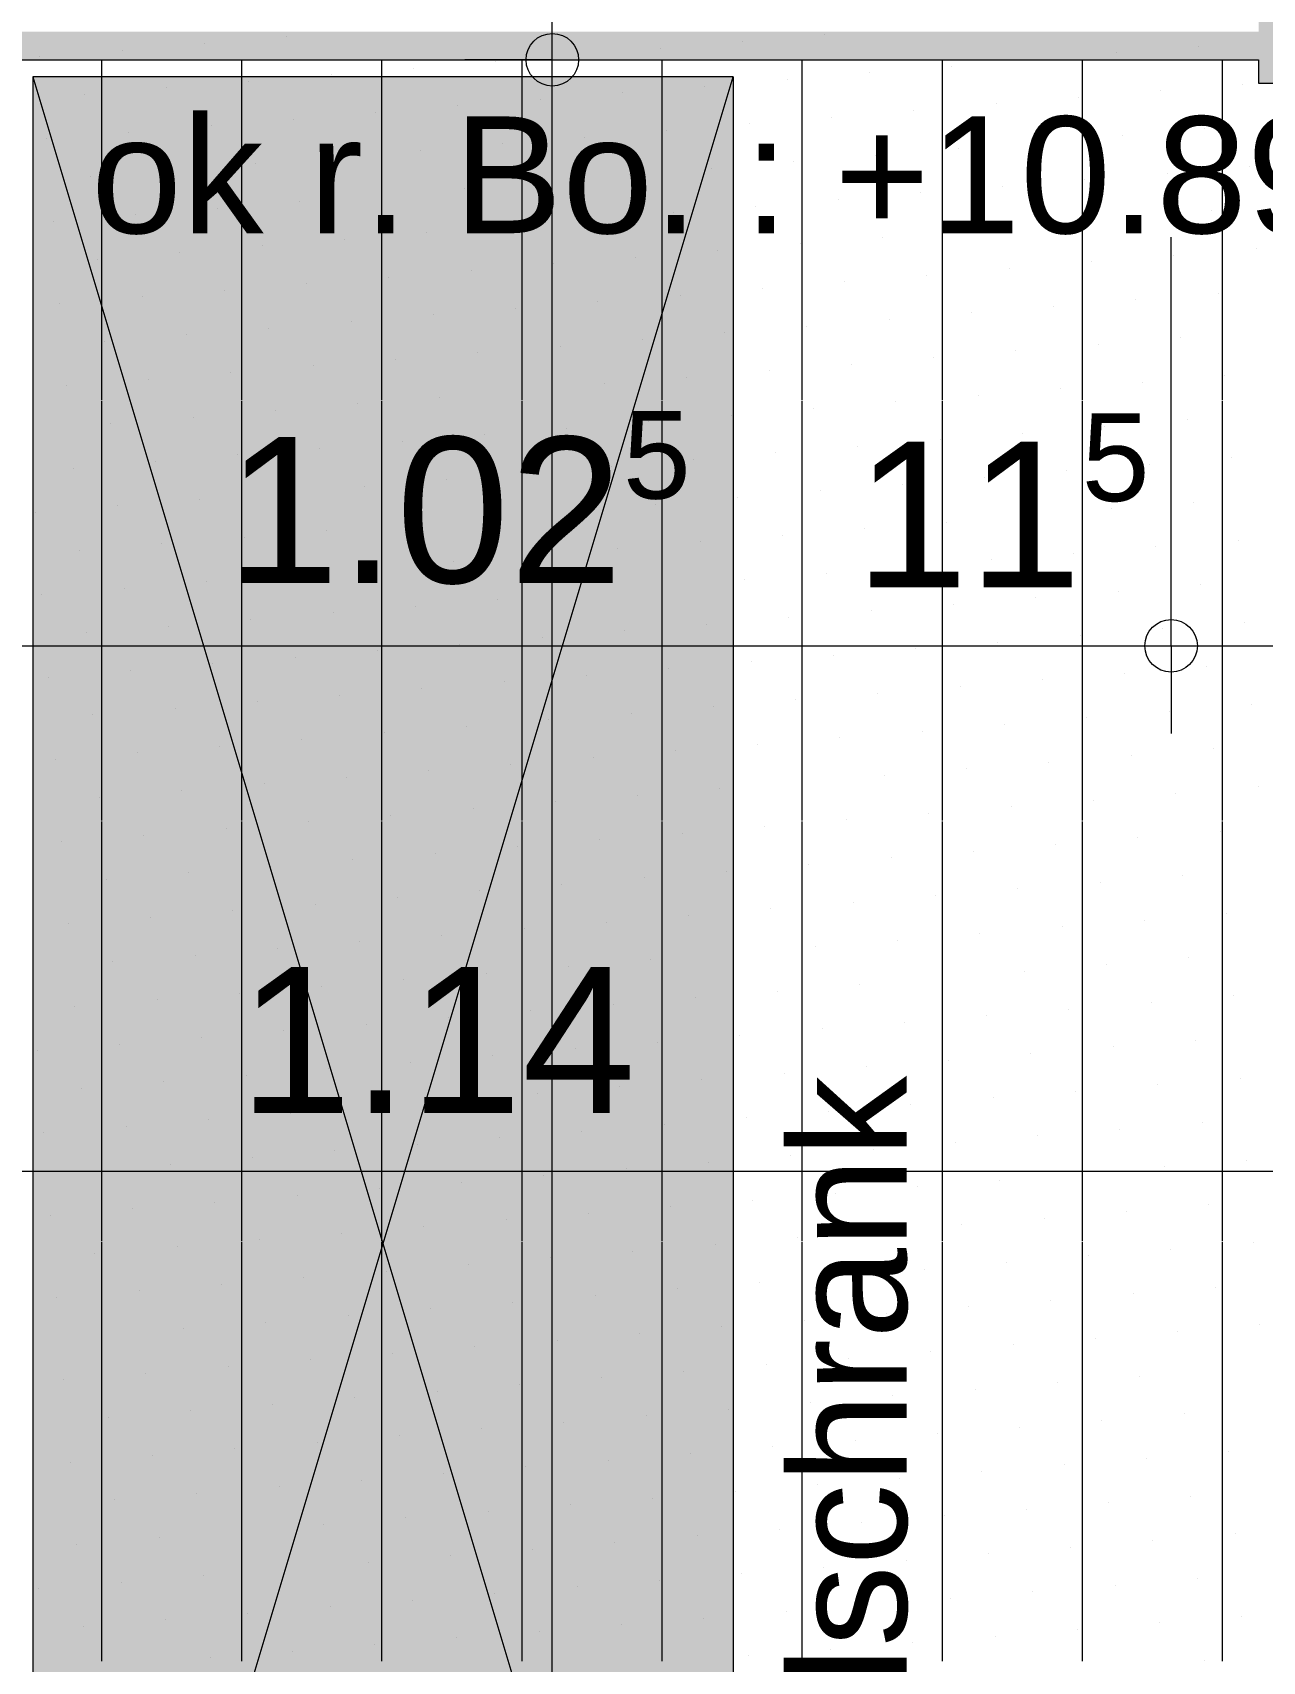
# Model space of a CAD drawing. Header units: metres. Extents: x 0.003 to 0.843, y 0.003 to 0.597.
# Drawn here: x 0.48136 to 0.50242, y 0.1702 to 0.1981 of the extents above; entities that cross this region are included whole.
import ezdxf

# ---------------------------------------------------------------- set-up
doc = ezdxf.new("R2010")
doc.units = ezdxf.units.M
doc.linetypes.add('AUSGEZOGEN', pattern=[0])
for name, color, linetype, lineweight in [('Allgemein', 7, 'AUSGEZOGEN', 18), ('Ausbau Raeume', 7, 'AUSGEZOGEN', 18), ('Deckendaemmung', 7, 'AUSGEZOGEN', 13), ('Metallbauarbeiten', 7, 'AUSGEZOGEN', 18), ('Text Koten', 7, 'AUSGEZOGEN', 25), ('Text Werkplan Ausfuehrung', 7, 'AUSGEZOGEN', 25), ('Werkplan- Ausfuehrungsmasse', 7, 'AUSGEZOGEN', 13)]:
    doc.layers.add(name, color=color, linetype=linetype, lineweight=lineweight)
doc.styles.add('ARIAL', font='ARIAL.TTF')

msp = doc.modelspace()

# ---------------------------------------------------------------- hatches: boundary and pattern name
at = {"layer": 'Allgemein', "linetype": 'AUSGEZOGEN', "lineweight": 13}
msp.add_hatch(color=32, dxfattribs=at).paths.add_polyline_path([(0.50316, 0.199397), (0.50316, 0.202171), (0.50236, 0.202171), (0.50236, 0.199397), (0.50236, 0.198597), (0.50236, 0.198117), (0.50236, 0.197637), (0.50236, 0.197237), (0.50316, 0.197237), (0.50316, 0.197637), (0.50316, 0.198117), (0.50316, 0.198597)])
h = msp.add_hatch(color=32, dxfattribs=at)
h.paths.add_polyline_path([(0.47636, 0.198117), (0.45436, 0.198117), (0.45436, 0.197637), (0.47636, 0.197637)])
h.paths.add_polyline_path([(0.62556, 0.198117), (0.62556, 0.197637), (0.63884, 0.197637), (0.63884, 0.198117)])
h.paths.add_polyline_path([(0.48036, 0.198117), (0.48036, 0.197637), (0.50236, 0.197637), (0.50236, 0.198117)])
h.paths.add_polyline_path([(0.38076, 0.198117), (0.38076, 0.197637), (0.39146, 0.197637), (0.39146, 0.198117)])
h.paths.add_polyline_path([(0.33116, 0.198117), (0.3174, 0.198117), (0.3174, 0.197637), (0.33116, 0.197637)])
h.paths.add_polyline_path([(0.57596, 0.198117), (0.56526, 0.198117), (0.56526, 0.197637), (0.57596, 0.197637)])
at = {"layer": 'Metallbauarbeiten', "linetype": 'AUSGEZOGEN', "lineweight": 13, "true_color": 0xe3e3e3}
msp.add_hatch(color=254, dxfattribs=at).paths.add_polyline_path([(0.49336, 0.197347), (0.48136, 0.197347), (0.48136, 0.157347), (0.49336, 0.157347)])

# ---------------------------------------------------------------- linework, layer by layer
at = {"layer": 'Allgemein', "color": 7, "linetype": 'AUSGEZOGEN', "lineweight": 13}
for p, q in [((0.48036, 0.197637), (0.50236, 0.197637)), ((0.50236, 0.197637), (0.50236, 0.197237)), ((0.50236, 0.197237), (0.50316, 0.197237))]:
    msp.add_line(p, q, dxfattribs=at)
at = {"layer": 'Ausbau Raeume', "color": 254, "linetype": 'AUSGEZOGEN', "lineweight": 18}
for p, q in [((0.482542, 0.191803), (0.482542, 0.197637)), ((0.484942, 0.191803), (0.484942, 0.197637)), ((0.487342, 0.191803), (0.487342, 0.197637)), ((0.489742, 0.191803), (0.489742, 0.197637)), ((0.492142, 0.191803), (0.492142, 0.197637)), ((0.494542, 0.191803), (0.494542, 0.197637)), ((0.496942, 0.191803), (0.496942, 0.197637)), ((0.499342, 0.191803), (0.499342, 0.197637)), ((0.501742, 0.191803), (0.501742, 0.197637)), ((0.482542, 0.184603), (0.482542, 0.191789)), ((0.484942, 0.184603), (0.484942, 0.191789)), ((0.487342, 0.184603), (0.487342, 0.191789)), ((0.489742, 0.184603), (0.489742, 0.191789)), ((0.492142, 0.184603), (0.492142, 0.191789)), ((0.494542, 0.184603), (0.494542, 0.191789)), ((0.496942, 0.184603), (0.496942, 0.191789)), ((0.499342, 0.184603), (0.499342, 0.191789)), ((0.501742, 0.184603), (0.501742, 0.191789)), ((0.482542, 0.177403), (0.482542, 0.184589)), ((0.484942, 0.177403), (0.484942, 0.184589)), ((0.487342, 0.177403), (0.487342, 0.184589)), ((0.489742, 0.177403), (0.489742, 0.184589)), ((0.492142, 0.177403), (0.492142, 0.184589)), ((0.494542, 0.177403), (0.494542, 0.184589)), ((0.496942, 0.177403), (0.496942, 0.184589)), ((0.499342, 0.177403), (0.499342, 0.184589)), ((0.501742, 0.177403), (0.501742, 0.184589)), ((0.482542, 0.170203), (0.482542, 0.177389)), ((0.484942, 0.170203), (0.484942, 0.177389)), ((0.487342, 0.170203), (0.487342, 0.177389)), ((0.489742, 0.170203), (0.489742, 0.177389)), ((0.492142, 0.170203), (0.492142, 0.177389)), ((0.494542, 0.170203), (0.494542, 0.177389)), ((0.496942, 0.170203), (0.496942, 0.177389)), ((0.499342, 0.170203), (0.499342, 0.177389)), ((0.501742, 0.170203), (0.501742, 0.177389))]:
    msp.add_line(p, q, dxfattribs=at)
at = {"layer": 'Deckendaemmung', "color": 211, "linetype": 'AUSGEZOGEN', "lineweight": 13, "true_color": 0xff70ff}
for p, q in [((0.484301, 0.197916), (0.484301, 0.197916)), ((0.485711, 0.198029), (0.485711, 0.198029)), ((0.49211, 0.197835), (0.49211, 0.197835)), ((0.493519, 0.197948), (0.493519, 0.197948)), ((0.494929, 0.198062), (0.494929, 0.198062)), ((0.501328, 0.197867), (0.501328, 0.197867)), ((0.481482, 0.197689), (0.481482, 0.197689)), ((0.482892, 0.197802), (0.482892, 0.197802)), ((0.489291, 0.197608), (0.489291, 0.197608)), ((0.4907, 0.197721), (0.4907, 0.197721)), ((0.4907, 0.197721), (0.4907, 0.197721)), ((0.498509, 0.19764), (0.498509, 0.19764)), ((0.499918, 0.197754), (0.499918, 0.197754)), ((0.486472, 0.197381), (0.486472, 0.197381)), ((0.487882, 0.197495), (0.487882, 0.197495)), ((0.494281, 0.1973), (0.494281, 0.1973)), ((0.49569, 0.197414), (0.49569, 0.197414)), ((0.4971, 0.197527), (0.4971, 0.197527)), ((0.482244, 0.197041), (0.482244, 0.197041)), ((0.483653, 0.197154), (0.483653, 0.197154)), ((0.483653, 0.197154), (0.483653, 0.197154)), ((0.485063, 0.197268), (0.485063, 0.197268)), ((0.491462, 0.197073), (0.491462, 0.197073)), ((0.492871, 0.197187), (0.492871, 0.197187)), ((0.49927, 0.196992), (0.49927, 0.196992)), ((0.50068, 0.197106), (0.50068, 0.197106)), ((0.502089, 0.197219), (0.502089, 0.197219)), ((0.487233, 0.196733), (0.487233, 0.196733)), ((0.488643, 0.196847), (0.488643, 0.196847)), ((0.490052, 0.19696), (0.490052, 0.19696)), ((0.496452, 0.196766), (0.496452, 0.196766)), ((0.497861, 0.196879), (0.497861, 0.196879)), ((0.484415, 0.196506), (0.484415, 0.196506)), ((0.485824, 0.19662), (0.485824, 0.19662)), ((0.493633, 0.196539), (0.493633, 0.196539)), ((0.495042, 0.196652), (0.495042, 0.196652)), ((0.501441, 0.196458), (0.501441, 0.196458)), ((0.481596, 0.19628), (0.481596, 0.19628)), ((0.483005, 0.196393), (0.483005, 0.196393)), ((0.489404, 0.196199), (0.489404, 0.196199)), ((0.490814, 0.196312), (0.490814, 0.196312)), ((0.492223, 0.196425), (0.492223, 0.196425)), ((0.498622, 0.196231), (0.498622, 0.196231)), ((0.500032, 0.196344), (0.500032, 0.196344)), ((0.486585, 0.195972), (0.486585, 0.195972)), ((0.487995, 0.196085), (0.487995, 0.196085)), ((0.494394, 0.195891), (0.494394, 0.195891)), ((0.495804, 0.196004), (0.495804, 0.196004)), ((0.497213, 0.196118), (0.497213, 0.196118)), ((0.482357, 0.195632), (0.482357, 0.195632)), ((0.483767, 0.195745), (0.483767, 0.195745)), ((0.485176, 0.195858), (0.485176, 0.195858)), ((0.491575, 0.195664), (0.491575, 0.195664)), ((0.492985, 0.195777), (0.492985, 0.195777)), ((0.500793, 0.195696), (0.500793, 0.195696)), ((0.502203, 0.19581), (0.502203, 0.19581)), ((0.487347, 0.195324), (0.487347, 0.195324)), ((0.488756, 0.195437), (0.488756, 0.195437)), ((0.490166, 0.19555), (0.490166, 0.19555)), ((0.496565, 0.195356), (0.496565, 0.195356)), ((0.497974, 0.195469), (0.497974, 0.195469)), ((0.499384, 0.195583), (0.499384, 0.195583)), ((0.484528, 0.195097), (0.484528, 0.195097)), ((0.485937, 0.19521), (0.485937, 0.19521)), ((0.493746, 0.195129), (0.493746, 0.195129)), ((0.495156, 0.195243), (0.495156, 0.195243)), ((0.501555, 0.195048), (0.501555, 0.195048)), ((0.481709, 0.19487), (0.481709, 0.19487)), ((0.483119, 0.194983), (0.483119, 0.194983)), ((0.489518, 0.194789), (0.489518, 0.194789)), ((0.490927, 0.194902), (0.490927, 0.194902)), ((0.492337, 0.195016), (0.492337, 0.195016)), ((0.498736, 0.194821), (0.498736, 0.194821)), ((0.500145, 0.194935), (0.500145, 0.194935)), ((0.486699, 0.194562), (0.486699, 0.194562)), ((0.488108, 0.194676), (0.488108, 0.194676)), ((0.494508, 0.194481), (0.494508, 0.194481)), ((0.495917, 0.194595), (0.495917, 0.194595)), ((0.497326, 0.194708), (0.497326, 0.194708)), ((0.497326, 0.194708), (0.497326, 0.194708)), ((0.482471, 0.194222), (0.482471, 0.194222)), ((0.48388, 0.194335), (0.48388, 0.194335)), ((0.485289, 0.194449), (0.485289, 0.194449)), ((0.491689, 0.194254), (0.491689, 0.194254)), ((0.493098, 0.194368), (0.493098, 0.194368)), ((0.500907, 0.194287), (0.500907, 0.194287)), ((0.502316, 0.1944), (0.502316, 0.1944)), ((0.48887, 0.194028), (0.48887, 0.194028)), ((0.490279, 0.194141), (0.490279, 0.194141)), ((0.490279, 0.194141), (0.490279, 0.194141)), ((0.496678, 0.193947), (0.496678, 0.193947)), ((0.498088, 0.19406), (0.498088, 0.19406)), ((0.499497, 0.194173), (0.499497, 0.194173)), ((0.484641, 0.193687), (0.484641, 0.193687)), ((0.486051, 0.193801), (0.486051, 0.193801)), ((0.48746, 0.193914), (0.48746, 0.193914)), ((0.493859, 0.19372), (0.493859, 0.19372)), ((0.495269, 0.193833), (0.495269, 0.193833)), ((0.481823, 0.193461), (0.481823, 0.193461)), ((0.483232, 0.193574), (0.483232, 0.193574)), ((0.483232, 0.193574), (0.483232, 0.193574)), ((0.489631, 0.19338), (0.489631, 0.19338)), ((0.491041, 0.193493), (0.491041, 0.193493)), ((0.49245, 0.193606), (0.49245, 0.193606)), ((0.498849, 0.193412), (0.498849, 0.193412)), ((0.500259, 0.193525), (0.500259, 0.193525)), ((0.501668, 0.193639), (0.501668, 0.193639)), ((0.486812, 0.193153), (0.486812, 0.193153)), ((0.488222, 0.193266), (0.488222, 0.193266)), ((0.49603, 0.193185), (0.49603, 0.193185)), ((0.49744, 0.193299), (0.49744, 0.193299)), ((0.482584, 0.192813), (0.482584, 0.192813)), ((0.483993, 0.192926), (0.483993, 0.192926)), ((0.485403, 0.193039), (0.485403, 0.193039)), ((0.491802, 0.192845), (0.491802, 0.192845)), ((0.493211, 0.192958), (0.493211, 0.192958)), ((0.494621, 0.193072), (0.494621, 0.193072)), ((0.50102, 0.192877), (0.50102, 0.192877)), ((0.488983, 0.192618), (0.488983, 0.192618)), ((0.490393, 0.192732), (0.490393, 0.192732)), ((0.496792, 0.192537), (0.496792, 0.192537)), ((0.498201, 0.192651), (0.498201, 0.192651)), ((0.499611, 0.192764), (0.499611, 0.192764)), ((0.484755, 0.192278), (0.484755, 0.192278)), ((0.486164, 0.192391), (0.486164, 0.192391)), ((0.487574, 0.192505), (0.487574, 0.192505)), ((0.493973, 0.19231), (0.493973, 0.19231)), ((0.495382, 0.192424), (0.495382, 0.192424)), ((0.481936, 0.192051), (0.481936, 0.192051)), ((0.483345, 0.192165), (0.483345, 0.192165)), ((0.489745, 0.19197), (0.489745, 0.19197)), ((0.491154, 0.192084), (0.491154, 0.192084)), ((0.492563, 0.192197), (0.492563, 0.192197)), ((0.498963, 0.192003), (0.498963, 0.192003)), ((0.500372, 0.192116), (0.500372, 0.192116)), ((0.501782, 0.192229), (0.501782, 0.192229)), ((0.486926, 0.191743), (0.486926, 0.191743)), ((0.488335, 0.191857), (0.488335, 0.191857)), ((0.496144, 0.191776), (0.496144, 0.191776)), ((0.497553, 0.191889), (0.497553, 0.191889)), ((0.484107, 0.191517), (0.484107, 0.191517)), ((0.485516, 0.19163), (0.485516, 0.19163)), ((0.491915, 0.191436), (0.491915, 0.191436)), ((0.493325, 0.191549), (0.493325, 0.191549)), ((0.494734, 0.191662), (0.494734, 0.191662)), ((0.501134, 0.191468), (0.501134, 0.191468)), ((0.482697, 0.191403), (0.482697, 0.191403)), ((0.489097, 0.191209), (0.489097, 0.191209)), ((0.490506, 0.191322), (0.490506, 0.191322)), ((0.498315, 0.191241), (0.498315, 0.191241)), ((0.498315, 0.191241), (0.498315, 0.191241)), ((0.499724, 0.191355), (0.499724, 0.191355)), ((0.484868, 0.190869), (0.484868, 0.190869)), ((0.486278, 0.190982), (0.486278, 0.190982)), ((0.487687, 0.191095), (0.487687, 0.191095)), ((0.494086, 0.190901), (0.494086, 0.190901)), ((0.495496, 0.191014), (0.495496, 0.191014)), ((0.496905, 0.191128), (0.496905, 0.191128)), ((0.482049, 0.190642), (0.482049, 0.190642)), ((0.483459, 0.190755), (0.483459, 0.190755)), ((0.491267, 0.190674), (0.491267, 0.190674)), ((0.491267, 0.190674), (0.491267, 0.190674)), ((0.492677, 0.190788), (0.492677, 0.190788)), ((0.499076, 0.190593), (0.499076, 0.190593)), ((0.500486, 0.190707), (0.500486, 0.190707)), ((0.501895, 0.19082), (0.501895, 0.19082)), ((0.487039, 0.190334), (0.487039, 0.190334)), ((0.488449, 0.190447), (0.488449, 0.190447)), ((0.489858, 0.190561), (0.489858, 0.190561)), ((0.496257, 0.190366), (0.496257, 0.190366)), ((0.497667, 0.19048), (0.497667, 0.19048)), ((0.48422, 0.190107), (0.48422, 0.190107)), ((0.48422, 0.190107), (0.48422, 0.190107)), ((0.48563, 0.190221), (0.48563, 0.190221)), ((0.492029, 0.190026), (0.492029, 0.190026)), ((0.493438, 0.19014), (0.493438, 0.19014)), ((0.494848, 0.190253), (0.494848, 0.190253)), ((0.501247, 0.190059), (0.501247, 0.190059)), ((0.481401, 0.18988), (0.481401, 0.18988)), ((0.482811, 0.189994), (0.482811, 0.189994)), ((0.48921, 0.189799), (0.48921, 0.189799)), ((0.490619, 0.189913), (0.490619, 0.189913)), ((0.498428, 0.189832), (0.498428, 0.189832)), ((0.499837, 0.189945), (0.499837, 0.189945)), ((0.484982, 0.189459), (0.484982, 0.189459)), ((0.486391, 0.189573), (0.486391, 0.189573)), ((0.4878, 0.189686), (0.4878, 0.189686)), ((0.4942, 0.189491), (0.4942, 0.189491)), ((0.495609, 0.189605), (0.495609, 0.189605)), ((0.497019, 0.189718), (0.497019, 0.189718)), ((0.482163, 0.189232), (0.482163, 0.189232)), ((0.483572, 0.189346), (0.483572, 0.189346)), ((0.491381, 0.189265), (0.491381, 0.189265)), ((0.49279, 0.189378), (0.49279, 0.189378)), ((0.499189, 0.189184), (0.499189, 0.189184)), ((0.500599, 0.189297), (0.500599, 0.189297)), ((0.502008, 0.18941), (0.502008, 0.18941)), ((0.487152, 0.188924), (0.487152, 0.188924)), ((0.488562, 0.189038), (0.488562, 0.189038)), ((0.489971, 0.189151), (0.489971, 0.189151)), ((0.496371, 0.188957), (0.496371, 0.188957)), ((0.49778, 0.18907), (0.49778, 0.18907)), ((0.484334, 0.188698), (0.484334, 0.188698)), ((0.485743, 0.188811), (0.485743, 0.188811)), ((0.493552, 0.18873), (0.493552, 0.18873)), ((0.494961, 0.188843), (0.494961, 0.188843)), ((0.50136, 0.188649), (0.50136, 0.188649)), ((0.481515, 0.188471), (0.481515, 0.188471)), ((0.482924, 0.188584), (0.482924, 0.188584)), ((0.489323, 0.18839), (0.489323, 0.18839)), ((0.490733, 0.188503), (0.490733, 0.188503)), ((0.492142, 0.188617), (0.492142, 0.188617)), ((0.498541, 0.188422), (0.498541, 0.188422)), ((0.499951, 0.188536), (0.499951, 0.188536)), ((0.486504, 0.188163), (0.486504, 0.188163)), ((0.487914, 0.188276), (0.487914, 0.188276)), ((0.494313, 0.188082), (0.494313, 0.188082)), ((0.495723, 0.188195), (0.495723, 0.188195)), ((0.497132, 0.188309), (0.497132, 0.188309)), ((0.482276, 0.187823), (0.482276, 0.187823)), ((0.483686, 0.187936), (0.483686, 0.187936)), ((0.485095, 0.18805), (0.485095, 0.18805)), ((0.491494, 0.187855), (0.491494, 0.187855)), ((0.492904, 0.187969), (0.492904, 0.187969)), ((0.500712, 0.187888), (0.500712, 0.187888)), ((0.502122, 0.188001), (0.502122, 0.188001)), ((0.487266, 0.187515), (0.487266, 0.187515)), ((0.488675, 0.187628), (0.488675, 0.187628)), ((0.490085, 0.187742), (0.490085, 0.187742)), ((0.496484, 0.187547), (0.496484, 0.187547)), ((0.497893, 0.187661), (0.497893, 0.187661)), ((0.497893, 0.187661), (0.497893, 0.187661)), ((0.499303, 0.187774), (0.499303, 0.187774)), ((0.484447, 0.187288), (0.484447, 0.187288)), ((0.485856, 0.187402), (0.485856, 0.187402)), ((0.493665, 0.187321), (0.493665, 0.187321)), ((0.495075, 0.187434), (0.495075, 0.187434)), ((0.501474, 0.18724), (0.501474, 0.18724)), ((0.481628, 0.187061), (0.481628, 0.187061)), ((0.483038, 0.187175), (0.483038, 0.187175)), ((0.489437, 0.18698), (0.489437, 0.18698)), ((0.490846, 0.187094), (0.490846, 0.187094)), ((0.490846, 0.187094), (0.490846, 0.187094)), ((0.492256, 0.187207), (0.492256, 0.187207)), ((0.498655, 0.187013), (0.498655, 0.187013)), ((0.500064, 0.187126), (0.500064, 0.187126)), ((0.486618, 0.186754), (0.486618, 0.186754)), ((0.488027, 0.186867), (0.488027, 0.186867)), ((0.494427, 0.186673), (0.494427, 0.186673)), ((0.495836, 0.186786), (0.495836, 0.186786)), ((0.497245, 0.186899), (0.497245, 0.186899)), ((0.48239, 0.186413), (0.48239, 0.186413)), ((0.483799, 0.186527), (0.483799, 0.186527)), ((0.483799, 0.186527), (0.483799, 0.186527)), ((0.485208, 0.18664), (0.485208, 0.18664)), ((0.491608, 0.186446), (0.491608, 0.186446)), ((0.493017, 0.186559), (0.493017, 0.186559)), ((0.500826, 0.186478), (0.500826, 0.186478)), ((0.502235, 0.186592), (0.502235, 0.186592)), ((0.488789, 0.186219), (0.488789, 0.186219)), ((0.490198, 0.186332), (0.490198, 0.186332)), ((0.496597, 0.186138), (0.496597, 0.186138)), ((0.498007, 0.186251), (0.498007, 0.186251)), ((0.499416, 0.186365), (0.499416, 0.186365)), ((0.48456, 0.185879), (0.48456, 0.185879)), ((0.48597, 0.185992), (0.48597, 0.185992)), ((0.487379, 0.186106), (0.487379, 0.186106)), ((0.493778, 0.185911), (0.493778, 0.185911)), ((0.495188, 0.186025), (0.495188, 0.186025)), ((0.501587, 0.18583), (0.501587, 0.18583)), ((0.481741, 0.185652), (0.481741, 0.185652)), ((0.483151, 0.185765), (0.483151, 0.185765)), ((0.48955, 0.185571), (0.48955, 0.185571)), ((0.49096, 0.185684), (0.49096, 0.185684)), ((0.492369, 0.185798), (0.492369, 0.185798)), ((0.498768, 0.185603), (0.498768, 0.185603)), ((0.500178, 0.185717), (0.500178, 0.185717)), ((0.486731, 0.185344), (0.486731, 0.185344)), ((0.488141, 0.185458), (0.488141, 0.185458)), ((0.495949, 0.185377), (0.495949, 0.185377)), ((0.497359, 0.18549), (0.497359, 0.18549)), ((0.482503, 0.185004), (0.482503, 0.185004)), ((0.483912, 0.185117), (0.483912, 0.185117)), ((0.485322, 0.185231), (0.485322, 0.185231)), ((0.491721, 0.185036), (0.491721, 0.185036)), ((0.49313, 0.18515), (0.49313, 0.18515)), ((0.49454, 0.185263), (0.49454, 0.185263)), ((0.500939, 0.185069), (0.500939, 0.185069)), ((0.502349, 0.185182), (0.502349, 0.185182)), ((0.488902, 0.18481), (0.488902, 0.18481)), ((0.490312, 0.184923), (0.490312, 0.184923)), ((0.496711, 0.184729), (0.496711, 0.184729)), ((0.49812, 0.184842), (0.49812, 0.184842)), ((0.49953, 0.184955), (0.49953, 0.184955)), ((0.484674, 0.184469), (0.484674, 0.184469)), ((0.486083, 0.184583), (0.486083, 0.184583)), ((0.487493, 0.184696), (0.487493, 0.184696)), ((0.493892, 0.184502), (0.493892, 0.184502)), ((0.495301, 0.184615), (0.495301, 0.184615)), ((0.481855, 0.184243), (0.481855, 0.184243)), ((0.483264, 0.184356), (0.483264, 0.184356)), ((0.489664, 0.184162), (0.489664, 0.184162)), ((0.491073, 0.184275), (0.491073, 0.184275)), ((0.492482, 0.184388), (0.492482, 0.184388)), ((0.498882, 0.184194), (0.498882, 0.184194)), ((0.498882, 0.184194), (0.498882, 0.184194)), ((0.500291, 0.184307), (0.500291, 0.184307)), ((0.501701, 0.184421), (0.501701, 0.184421)), ((0.486845, 0.183935), (0.486845, 0.183935)), ((0.488254, 0.184048), (0.488254, 0.184048)), ((0.496063, 0.183967), (0.496063, 0.183967)), ((0.497472, 0.184081), (0.497472, 0.184081)), ((0.484026, 0.183708), (0.484026, 0.183708)), ((0.485435, 0.183821), (0.485435, 0.183821)), ((0.491834, 0.183627), (0.491834, 0.183627)), ((0.491834, 0.183627), (0.491834, 0.183627)), ((0.493244, 0.18374), (0.493244, 0.18374)), ((0.494653, 0.183854), (0.494653, 0.183854)), ((0.501053, 0.183659), (0.501053, 0.183659)), ((0.482616, 0.183595), (0.482616, 0.183595)), ((0.489016, 0.1834), (0.489016, 0.1834)), ((0.490425, 0.183514), (0.490425, 0.183514)), ((0.496824, 0.183319), (0.496824, 0.183319)), ((0.498234, 0.183432), (0.498234, 0.183432)), ((0.499643, 0.183546), (0.499643, 0.183546)), ((0.484787, 0.18306), (0.484787, 0.18306)), ((0.484787, 0.18306), (0.484787, 0.18306)), ((0.486197, 0.183173), (0.486197, 0.183173)), ((0.487606, 0.183287), (0.487606, 0.183287)), ((0.494005, 0.183092), (0.494005, 0.183092)), ((0.495415, 0.183206), (0.495415, 0.183206)), ((0.481968, 0.182833), (0.481968, 0.182833)), ((0.483378, 0.182947), (0.483378, 0.182947)), ((0.491186, 0.182865), (0.491186, 0.182865)), ((0.492596, 0.182979), (0.492596, 0.182979)), ((0.498995, 0.182784), (0.498995, 0.182784)), ((0.500404, 0.182898), (0.500404, 0.182898)), ((0.501814, 0.183011), (0.501814, 0.183011)), ((0.486958, 0.182525), (0.486958, 0.182525)), ((0.488368, 0.182639), (0.488368, 0.182639)), ((0.489777, 0.182752), (0.489777, 0.182752)), ((0.496176, 0.182558), (0.496176, 0.182558)), ((0.497586, 0.182671), (0.497586, 0.182671)), ((0.484139, 0.182298), (0.484139, 0.182298)), ((0.485549, 0.182412), (0.485549, 0.182412)), ((0.491948, 0.182217), (0.491948, 0.182217)), ((0.493357, 0.182331), (0.493357, 0.182331)), ((0.494767, 0.182444), (0.494767, 0.182444)), ((0.501166, 0.18225), (0.501166, 0.18225)), ((0.48273, 0.182185), (0.48273, 0.182185)), ((0.489129, 0.181991), (0.489129, 0.181991)), ((0.490538, 0.182104), (0.490538, 0.182104)), ((0.498347, 0.182023), (0.498347, 0.182023)), ((0.499756, 0.182136), (0.499756, 0.182136)), ((0.484901, 0.18165), (0.484901, 0.18165)), ((0.48631, 0.181764), (0.48631, 0.181764)), ((0.487719, 0.181877), (0.487719, 0.181877)), ((0.494119, 0.181683), (0.494119, 0.181683)), ((0.495528, 0.181796), (0.495528, 0.181796)), ((0.496938, 0.18191), (0.496938, 0.18191)), ((0.482082, 0.181424), (0.482082, 0.181424)), ((0.483491, 0.181537), (0.483491, 0.181537)), ((0.4913, 0.181456), (0.4913, 0.181456)), ((0.492709, 0.181569), (0.492709, 0.181569)), ((0.499108, 0.181375), (0.499108, 0.181375)), ((0.500518, 0.181488), (0.500518, 0.181488)), ((0.501927, 0.181602), (0.501927, 0.181602)), ((0.487071, 0.181116), (0.487071, 0.181116)), ((0.488481, 0.181229), (0.488481, 0.181229)), ((0.48989, 0.181343), (0.48989, 0.181343)), ((0.49629, 0.181148), (0.49629, 0.181148)), ((0.497699, 0.181262), (0.497699, 0.181262)), ((0.484253, 0.180889), (0.484253, 0.180889)), ((0.485662, 0.181002), (0.485662, 0.181002)), ((0.492061, 0.180808), (0.492061, 0.180808)), ((0.493471, 0.180921), (0.493471, 0.180921)), ((0.49488, 0.181035), (0.49488, 0.181035)), ((0.501279, 0.18084), (0.501279, 0.18084)), ((0.481434, 0.180662), (0.481434, 0.180662)), ((0.482843, 0.180776), (0.482843, 0.180776)), ((0.489242, 0.180581), (0.489242, 0.180581)), ((0.490652, 0.180695), (0.490652, 0.180695)), ((0.49846, 0.180614), (0.49846, 0.180614)), ((0.49846, 0.180614), (0.49846, 0.180614)), ((0.49987, 0.180727), (0.49987, 0.180727)), ((0.486423, 0.180354), (0.486423, 0.180354)), ((0.487833, 0.180468), (0.487833, 0.180468)), ((0.494232, 0.180273), (0.494232, 0.180273)), ((0.495642, 0.180387), (0.495642, 0.180387)), ((0.497051, 0.1805), (0.497051, 0.1805)), ((0.482195, 0.180014), (0.482195, 0.180014)), ((0.483605, 0.180128), (0.483605, 0.180128)), ((0.485014, 0.180241), (0.485014, 0.180241)), ((0.491413, 0.180047), (0.491413, 0.180047)), ((0.491413, 0.180047), (0.491413, 0.180047)), ((0.492823, 0.18016), (0.492823, 0.18016)), ((0.500631, 0.180079), (0.500631, 0.180079)), ((0.502041, 0.180192), (0.502041, 0.180192)), ((0.487185, 0.179706), (0.487185, 0.179706)), ((0.488594, 0.17982), (0.488594, 0.17982)), ((0.490004, 0.179933), (0.490004, 0.179933)), ((0.496403, 0.179739), (0.496403, 0.179739)), ((0.497812, 0.179852), (0.497812, 0.179852)), ((0.499222, 0.179966), (0.499222, 0.179966)), ((0.484366, 0.17948), (0.484366, 0.17948)), ((0.484366, 0.17948), (0.484366, 0.17948)), ((0.485775, 0.179593), (0.485775, 0.179593)), ((0.493584, 0.179512), (0.493584, 0.179512)), ((0.494994, 0.179625), (0.494994, 0.179625)), ((0.501393, 0.179431), (0.501393, 0.179431)), ((0.481547, 0.179253), (0.481547, 0.179253)), ((0.482957, 0.179366), (0.482957, 0.179366)), ((0.489356, 0.179172), (0.489356, 0.179172)), ((0.490765, 0.179285), (0.490765, 0.179285)), ((0.492175, 0.179399), (0.492175, 0.179399)), ((0.498574, 0.179204), (0.498574, 0.179204)), ((0.499983, 0.179318), (0.499983, 0.179318)), ((0.486537, 0.178945), (0.486537, 0.178945)), ((0.487946, 0.179058), (0.487946, 0.179058)), ((0.494345, 0.178864), (0.494345, 0.178864)), ((0.495755, 0.178977), (0.495755, 0.178977)), ((0.497164, 0.179091), (0.497164, 0.179091)), ((0.482309, 0.178605), (0.482309, 0.178605)), ((0.483718, 0.178718), (0.483718, 0.178718)), ((0.485127, 0.178832), (0.485127, 0.178832)), ((0.491527, 0.178637), (0.491527, 0.178637)), ((0.492936, 0.178751), (0.492936, 0.178751)), ((0.500745, 0.17867), (0.500745, 0.17867)), ((0.502154, 0.178783), (0.502154, 0.178783)), ((0.487298, 0.178297), (0.487298, 0.178297)), ((0.488708, 0.17841), (0.488708, 0.17841)), ((0.490117, 0.178524), (0.490117, 0.178524)), ((0.496516, 0.178329), (0.496516, 0.178329)), ((0.497926, 0.178443), (0.497926, 0.178443)), ((0.499335, 0.178556), (0.499335, 0.178556)), ((0.484479, 0.17807), (0.484479, 0.17807)), ((0.485889, 0.178184), (0.485889, 0.178184)), ((0.493697, 0.178103), (0.493697, 0.178103)), ((0.495107, 0.178216), (0.495107, 0.178216)), ((0.501506, 0.178022), (0.501506, 0.178022)), ((0.48166, 0.177843), (0.48166, 0.177843)), ((0.48307, 0.177957), (0.48307, 0.177957)), ((0.489469, 0.177762), (0.489469, 0.177762)), ((0.490879, 0.177876), (0.490879, 0.177876)), ((0.492288, 0.177989), (0.492288, 0.177989)), ((0.498687, 0.177795), (0.498687, 0.177795)), ((0.500097, 0.177908), (0.500097, 0.177908)), ((0.48665, 0.177536), (0.48665, 0.177536)), ((0.48806, 0.177649), (0.48806, 0.177649)), ((0.495868, 0.177568), (0.495868, 0.177568)), ((0.497278, 0.177681), (0.497278, 0.177681)), ((0.482422, 0.177195), (0.482422, 0.177195)), ((0.483831, 0.177309), (0.483831, 0.177309)), ((0.485241, 0.177422), (0.485241, 0.177422)), ((0.49164, 0.177228), (0.49164, 0.177228)), ((0.493049, 0.177341), (0.493049, 0.177341)), ((0.494459, 0.177455), (0.494459, 0.177455)), ((0.500858, 0.17726), (0.500858, 0.17726)), ((0.502268, 0.177373), (0.502268, 0.177373)), ((0.488821, 0.177001), (0.488821, 0.177001)), ((0.490231, 0.177114), (0.490231, 0.177114)), ((0.49663, 0.17692), (0.49663, 0.17692)), ((0.498039, 0.177033), (0.498039, 0.177033)), ((0.499449, 0.177147), (0.499449, 0.177147)), ((0.499449, 0.177147), (0.499449, 0.177147)), ((0.484593, 0.176661), (0.484593, 0.176661)), ((0.486002, 0.176774), (0.486002, 0.176774)), ((0.487412, 0.176888), (0.487412, 0.176888)), ((0.493811, 0.176693), (0.493811, 0.176693)), ((0.49522, 0.176806), (0.49522, 0.176806)), ((0.481774, 0.176434), (0.481774, 0.176434)), ((0.483183, 0.176547), (0.483183, 0.176547)), ((0.489583, 0.176353), (0.489583, 0.176353)), ((0.490992, 0.176466), (0.490992, 0.176466)), ((0.492401, 0.17658), (0.492401, 0.17658)), ((0.492401, 0.17658), (0.492401, 0.17658)), ((0.498801, 0.176385), (0.498801, 0.176385)), ((0.50021, 0.176499), (0.50021, 0.176499)), ((0.50162, 0.176612), (0.50162, 0.176612)), ((0.486764, 0.176126), (0.486764, 0.176126)), ((0.488173, 0.176239), (0.488173, 0.176239)), ((0.495982, 0.176158), (0.495982, 0.176158)), ((0.497391, 0.176272), (0.497391, 0.176272)), ((0.482535, 0.175786), (0.482535, 0.175786)), ((0.483945, 0.175899), (0.483945, 0.175899)), ((0.485354, 0.176013), (0.485354, 0.176013)), ((0.485354, 0.176013), (0.485354, 0.176013)), ((0.491753, 0.175818), (0.491753, 0.175818)), ((0.493163, 0.175932), (0.493163, 0.175932)), ((0.494572, 0.176045), (0.494572, 0.176045)), ((0.500971, 0.175851), (0.500971, 0.175851)), ((0.502381, 0.175964), (0.502381, 0.175964)), ((0.488935, 0.175591), (0.488935, 0.175591)), ((0.490344, 0.175705), (0.490344, 0.175705)), ((0.496743, 0.17551), (0.496743, 0.17551)), ((0.498153, 0.175624), (0.498153, 0.175624)), ((0.499562, 0.175737), (0.499562, 0.175737)), ((0.484706, 0.175251), (0.484706, 0.175251)), ((0.486116, 0.175365), (0.486116, 0.175365)), ((0.487525, 0.175478), (0.487525, 0.175478)), ((0.493924, 0.175284), (0.493924, 0.175284)), ((0.495334, 0.175397), (0.495334, 0.175397)), ((0.481887, 0.175024), (0.481887, 0.175024)), ((0.483297, 0.175138), (0.483297, 0.175138)), ((0.491105, 0.175057), (0.491105, 0.175057)), ((0.492515, 0.17517), (0.492515, 0.17517)), ((0.498914, 0.174976), (0.498914, 0.174976)), ((0.500323, 0.175089), (0.500323, 0.175089)), ((0.501733, 0.175203), (0.501733, 0.175203)), ((0.486877, 0.174717), (0.486877, 0.174717)), ((0.488286, 0.17483), (0.488286, 0.17483)), ((0.489696, 0.174943), (0.489696, 0.174943)), ((0.496095, 0.174749), (0.496095, 0.174749)), ((0.497505, 0.174862), (0.497505, 0.174862)), ((0.484058, 0.17449), (0.484058, 0.17449)), ((0.485468, 0.174603), (0.485468, 0.174603)), ((0.491867, 0.174409), (0.491867, 0.174409)), ((0.493276, 0.174522), (0.493276, 0.174522)), ((0.494686, 0.174636), (0.494686, 0.174636)), ((0.501085, 0.174441), (0.501085, 0.174441)), ((0.482649, 0.174376), (0.482649, 0.174376)), ((0.489048, 0.174182), (0.489048, 0.174182)), ((0.490457, 0.174295), (0.490457, 0.174295)), ((0.498266, 0.174214), (0.498266, 0.174214)), ((0.499675, 0.174328), (0.499675, 0.174328)), ((0.48482, 0.173842), (0.48482, 0.173842)), ((0.486229, 0.173955), (0.486229, 0.173955)), ((0.487638, 0.174069), (0.487638, 0.174069)), ((0.494038, 0.173874), (0.494038, 0.173874)), ((0.495447, 0.173988), (0.495447, 0.173988)), ((0.496857, 0.174101), (0.496857, 0.174101)), ((0.482001, 0.173615), (0.482001, 0.173615)), ((0.48341, 0.173728), (0.48341, 0.173728)), ((0.491219, 0.173647), (0.491219, 0.173647)), ((0.492628, 0.173761), (0.492628, 0.173761)), ((0.499027, 0.173566), (0.499027, 0.173566)), ((0.499027, 0.173566), (0.499027, 0.173566)), ((0.500437, 0.17368), (0.500437, 0.17368)), ((0.501846, 0.173793), (0.501846, 0.173793)), ((0.48699, 0.173307), (0.48699, 0.173307)), ((0.4884, 0.173421), (0.4884, 0.173421)), ((0.489809, 0.173534), (0.489809, 0.173534)), ((0.496209, 0.17334), (0.496209, 0.17334)), ((0.497618, 0.173453), (0.497618, 0.173453)), ((0.484172, 0.17308), (0.484172, 0.17308)), ((0.485581, 0.173194), (0.485581, 0.173194)), ((0.49198, 0.172999), (0.49198, 0.172999)), ((0.49198, 0.172999), (0.49198, 0.172999)), ((0.49339, 0.173113), (0.49339, 0.173113)), ((0.494799, 0.173226), (0.494799, 0.173226)), ((0.501198, 0.173032), (0.501198, 0.173032)), ((0.482762, 0.172967), (0.482762, 0.172967)), ((0.489161, 0.172773), (0.489161, 0.172773)), ((0.490571, 0.172886), (0.490571, 0.172886)), ((0.498379, 0.172805), (0.498379, 0.172805)), ((0.499789, 0.172918), (0.499789, 0.172918)), ((0.486342, 0.172546), (0.486342, 0.172546)), ((0.487752, 0.172659), (0.487752, 0.172659)), ((0.494151, 0.172465), (0.494151, 0.172465)), ((0.495561, 0.172578), (0.495561, 0.172578)), ((0.49697, 0.172692), (0.49697, 0.172692)), ((0.482114, 0.172206), (0.482114, 0.172206)), ((0.483524, 0.172319), (0.483524, 0.172319)), ((0.484933, 0.172432), (0.484933, 0.172432)), ((0.484933, 0.172432), (0.484933, 0.172432)), ((0.491332, 0.172238), (0.491332, 0.172238)), ((0.492742, 0.172351), (0.492742, 0.172351)), ((0.50055, 0.17227), (0.50055, 0.17227)), ((0.50196, 0.172384), (0.50196, 0.172384)), ((0.487104, 0.171898), (0.487104, 0.171898)), ((0.488513, 0.172011), (0.488513, 0.172011)), ((0.489923, 0.172125), (0.489923, 0.172125)), ((0.496322, 0.17193), (0.496322, 0.17193)), ((0.497731, 0.172044), (0.497731, 0.172044)), ((0.499141, 0.172157), (0.499141, 0.172157)), ((0.484285, 0.171671), (0.484285, 0.171671)), ((0.485694, 0.171784), (0.485694, 0.171784)), ((0.493503, 0.171703), (0.493503, 0.171703)), ((0.494912, 0.171817), (0.494912, 0.171817)), ((0.501312, 0.171622), (0.501312, 0.171622)), ((0.481466, 0.171444), (0.481466, 0.171444)), ((0.482876, 0.171558), (0.482876, 0.171558)), ((0.489275, 0.171363), (0.489275, 0.171363)), ((0.490684, 0.171477), (0.490684, 0.171477)), ((0.492094, 0.17159), (0.492094, 0.17159)), ((0.498493, 0.171396), (0.498493, 0.171396)), ((0.499902, 0.171509), (0.499902, 0.171509)), ((0.486456, 0.171136), (0.486456, 0.171136)), ((0.487865, 0.17125), (0.487865, 0.17125)), ((0.494264, 0.171055), (0.494264, 0.171055)), ((0.495674, 0.171169), (0.495674, 0.171169)), ((0.497083, 0.171282), (0.497083, 0.171282)), ((0.482227, 0.170796), (0.482227, 0.170796)), ((0.483637, 0.17091), (0.483637, 0.17091)), ((0.485046, 0.171023), (0.485046, 0.171023)), ((0.491446, 0.170829), (0.491446, 0.170829)), ((0.492855, 0.170942), (0.492855, 0.170942)), ((0.500664, 0.170861), (0.500664, 0.170861)), ((0.502073, 0.170974), (0.502073, 0.170974)), ((0.487217, 0.170488), (0.487217, 0.170488)), ((0.488627, 0.170602), (0.488627, 0.170602)), ((0.490036, 0.170715), (0.490036, 0.170715)), ((0.496435, 0.170521), (0.496435, 0.170521)), ((0.497845, 0.170634), (0.497845, 0.170634)), ((0.499254, 0.170747), (0.499254, 0.170747)), ((0.484398, 0.170261), (0.484398, 0.170261)), ((0.485808, 0.170375), (0.485808, 0.170375)), ((0.493616, 0.170294), (0.493616, 0.170294)), ((0.495026, 0.170407), (0.495026, 0.170407)), ((0.501425, 0.170213), (0.501425, 0.170213))]:
    msp.add_line(p, q, dxfattribs=at)
at = {"layer": 'Metallbauarbeiten', "color": 7, "linetype": 'AUSGEZOGEN', "lineweight": 13}
for p, q in [((0.49336, 0.197347), (0.48136, 0.197347)), ((0.48136, 0.197347), (0.49336, 0.157347)), ((0.48136, 0.157347), (0.49336, 0.197347)), ((0.48136, 0.197347), (0.48136, 0.157347)), ((0.49336, 0.197347), (0.49336, 0.157347))]:
    msp.add_line(p, q, dxfattribs=at)
at = {"layer": 'Werkplan- Ausfuehrungsmasse', "color": 7, "linetype": 'AUSGEZOGEN', "lineweight": 13}
for p, q in [((0.49026, 0.197637), (0.49026, 0.202597)), ((0.49026, 0.197637), (0.48876, 0.197637)), ((0.49026, 0.197637), (0.49176, 0.197637)), ((0.49026, 0.197637), (0.49026, 0.197637)), ((0.49026, 0.117057), (0.49026, 0.197637)), ((0.50086, 0.187597), (0.50086, 0.189097)), ((0.48036, 0.187597), (0.50086, 0.187597)), ((0.50086, 0.187597), (0.50086, 0.186097)), ((0.50086, 0.187597), (0.50316, 0.187597)), ((0.48036, 0.178597), (0.50316, 0.178597))]:
    msp.add_line(p, q, dxfattribs=at)
msp.add_lwpolyline([(0.50086, 0.187597), (0.50086, 0.188222), (0.50086, 0.188222), (0.50086, 0.188222), (0.50086, 0.188222), (0.50086, 0.188222), (0.50086, 0.188222), (0.50086, 0.188222), (0.50086, 0.188222), (0.50086, 0.188222), (0.50086, 0.188222), (0.50086, 0.188222), (0.50086, 0.188222), (0.50086, 0.188222), (0.50086, 0.188222), (0.50086, 0.188337), (0.50086, 0.188337), (0.50086, 0.188352), (0.50086, 0.188352), (0.50086, 0.194597)], dxfattribs=at)
for centre in [(0.49026, 0.197637), (0.50086, 0.187597)]:
    msp.add_circle(centre, 0.00045, dxfattribs=at)

# ---------------------------------------------------------------- texts
at = {"layer": 'Text Koten', "color": 7, "linetype": 'AUSGEZOGEN', "lineweight": 18, "insert": (0.48236, 0.194637), "char_height": 0.002, "width": 0.001, "attachment_point": 7, "style": 'ARIAL'}
msp.add_mtext('ok\\~r.\\~Bo.\\~:\\~+10.89', dxfattribs=at)
at = {"layer": 'Text Werkplan Ausfuehrung', "color": 7, "linetype": 'AUSGEZOGEN', "lineweight": 18, "insert": (0.49636, 0.162997), "char_height": 0.002, "width": 0.001, "attachment_point": 7, "rotation": 90, "style": 'ARIAL'}
msp.add_mtext('Metallschrank', dxfattribs=at)
at = {"layer": 'Werkplan- Ausfuehrungsmasse', "color": 7, "linetype": 'AUSGEZOGEN', "lineweight": 25, "attachment_point": 7, "style": 'ARIAL'}
for s, insert, char_height, width in [('5', (0.491468, 0.190098), 0.0015, 0.00075), ('5', (0.499328, 0.190056), 0.0015, 0.00075), ('1.02', (0.484671, 0.18864), 0.0025, 0.00125), ('11', (0.495444, 0.188597), 0.0025, 0.00125), ('1.14', (0.484888, 0.179597), 0.0025, 0.00125)]:
    msp.add_mtext(s, dxfattribs=dict(at, insert=insert, char_height=char_height, width=width))

doc.saveas('drawing.dxf')
